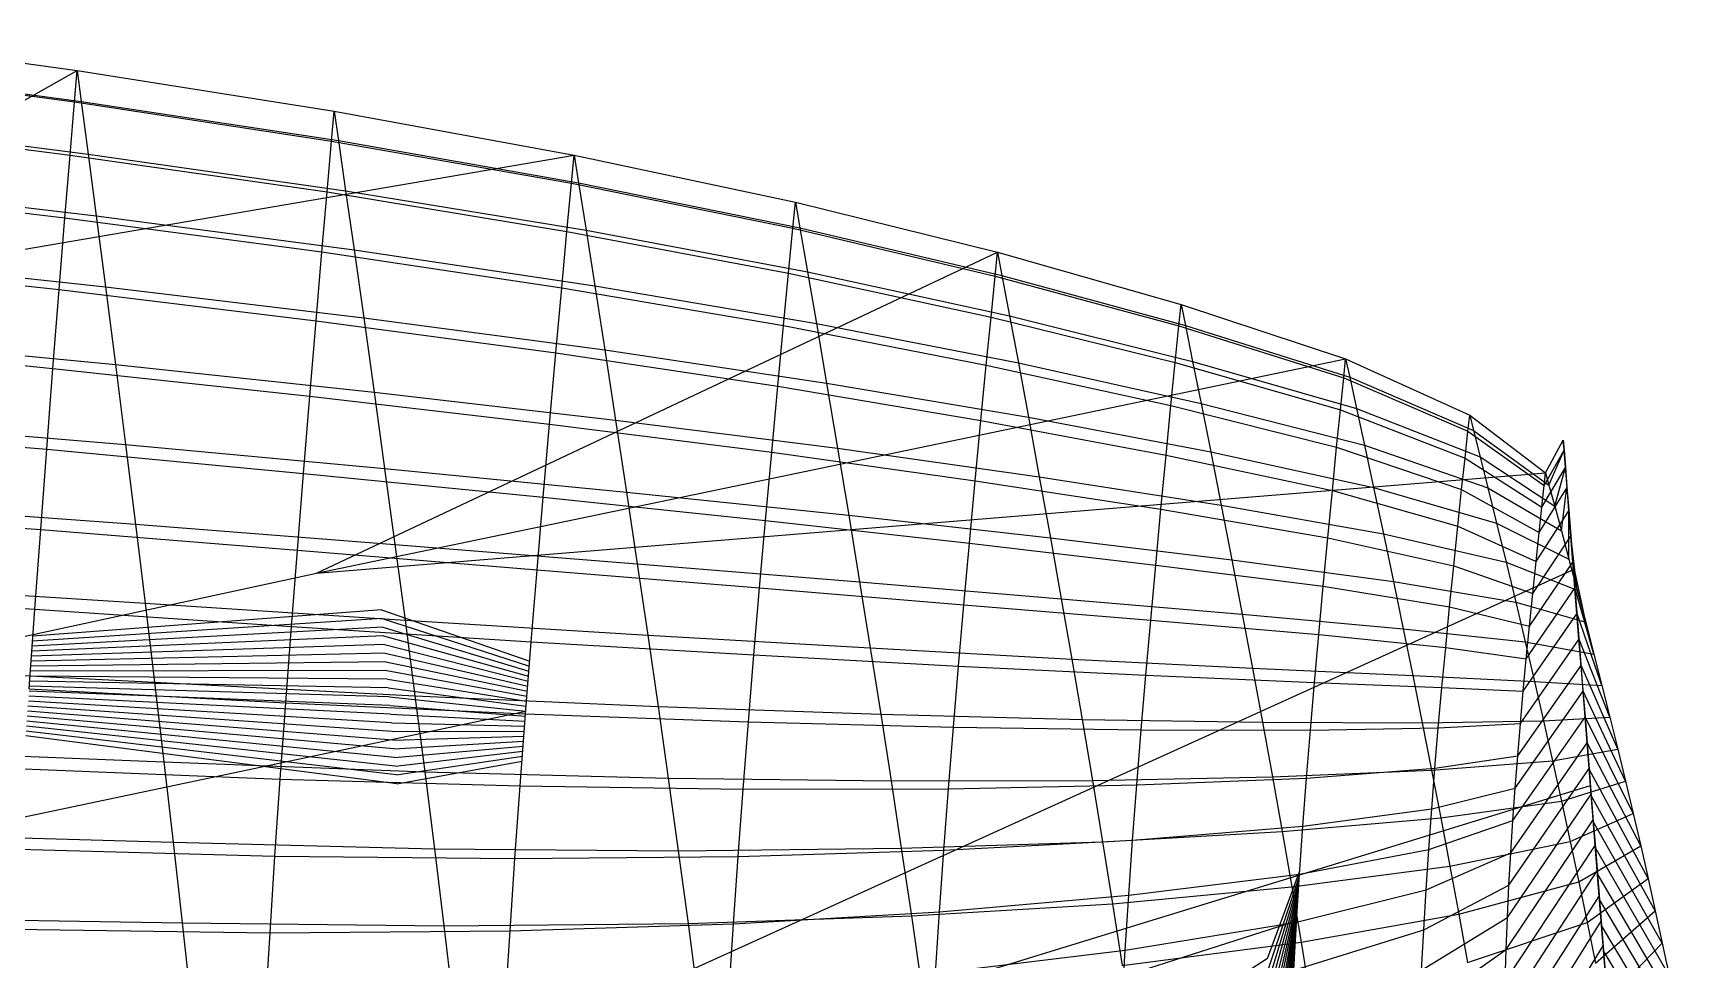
# Model space of a CAD drawing. Extents: x -483 to 483, y 0 to 271.
# Drawn here: x 346.6 to 479.9, y 178.3 to 252.7 of the extents above; entities that cross this region are included whole.
import ezdxf

# ---------------------------------------------------------------- set-up
doc = ezdxf.new("R2010")
doc.units = 0

msp = doc.modelspace()

# ---------------------------------------------------------------- linework, layer by layer
at = {"layer": 'default', "color": 5, "linetype": 'CONTINUOUS'}
for p, q in [((328.477, 252.695, 84.462), (350.14, 249.691, 98.437)), ((328.477, 252.695, 84.462), (350.14, 249.691, 98.437)), ((328.791, 250.125, 83.937), (350.469, 247.216, 97.941)), ((350.14, 249.691, 98.437), (350.469, 247.216, 97.941)), ((350.14, 249.691, 98.437), (370.76, 246.445, 113.209)), ((350.14, 249.691, 98.437), (370.76, 246.445, 113.209)), ((350.469, 247.216, 97.941), (351.025, 242.998, 97.104)), ((350.469, 247.216, 97.941), (371.103, 244.079, 112.747)), ((329.322, 245.744, 83.051), (351.025, 242.998, 97.104)), ((370.76, 246.445, 113.209), (371.103, 244.079, 112.747)), ((370.76, 246.445, 113.209), (390.002, 242.917, 128.908)), ((370.76, 246.445, 113.209), (390.002, 242.917, 128.908)), ((371.103, 244.079, 112.747), (371.683, 240.047, 111.967)), ((371.103, 244.079, 112.747), (390.359, 240.686, 128.489)), ((351.025, 242.998, 97.104), (351.673, 238.054, 96.129)), ((351.025, 242.998, 97.104), (371.683, 240.047, 111.967)), ((390.002, 242.917, 128.908), (390.359, 240.686, 128.489)), ((390.002, 242.917, 128.908), (407.755, 239.148, 145.442)), ((390.002, 242.917, 128.908), (407.755, 239.148, 145.442)), ((329.94, 240.609, 82.019), (351.673, 238.054, 96.129)), ((371.683, 240.047, 111.967), (372.359, 235.321, 111.058)), ((371.683, 240.047, 111.967), (390.961, 236.883, 127.78)), ((390.359, 240.686, 128.489), (390.961, 236.883, 127.78)), ((390.359, 240.686, 128.489), (408.117, 237.076, 145.069)), ((407.755, 239.148, 145.442), (408.117, 237.076, 145.069)), ((407.755, 239.148, 145.442), (423.968, 235.138, 162.57)), ((407.755, 239.148, 145.442), (423.968, 235.138, 162.57)), ((351.673, 238.054, 96.129), (352.411, 232.352, 95.018)), ((351.673, 238.054, 96.129), (372.359, 235.321, 111.058)), ((390.961, 236.883, 127.78), (391.664, 232.427, 126.954)), ((390.961, 236.883, 127.78), (408.729, 233.543, 144.438)), ((408.117, 237.076, 145.069), (408.729, 233.543, 144.438)), ((408.117, 237.076, 145.069), (424.327, 233.246, 162.245)), ((330.644, 234.687, 80.843), (352.411, 232.352, 95.018)), ((372.359, 235.321, 111.058), (373.129, 229.87, 110.022)), ((372.359, 235.321, 111.058), (391.664, 232.427, 126.954)), ((423.968, 235.138, 162.57), (424.327, 233.246, 162.245)), ((423.968, 235.138, 162.57), (438.693, 230.937, 180.081)), ((423.968, 235.138, 162.57), (438.693, 230.937, 180.081)), ((408.729, 233.543, 144.438), (409.443, 229.403, 143.703)), ((408.729, 233.543, 144.438), (424.934, 230.021, 161.697)), ((424.327, 233.246, 162.245), (424.934, 230.021, 161.697)), ((424.327, 233.246, 162.245), (439.038, 229.246, 179.805)), ((352.411, 232.352, 95.018), (353.211, 226.107, 93.814)), ((352.411, 232.352, 95.018), (373.129, 229.87, 110.022)), ((391.664, 232.427, 126.954), (392.464, 227.286, 126.013)), ((391.664, 232.427, 126.954), (409.443, 229.403, 143.703)), ((438.693, 230.937, 180.081), (439.038, 229.246, 179.805)), ((438.693, 230.937, 180.081), (451.891, 226.557, 197.715)), ((438.693, 230.937, 180.081), (451.891, 226.557, 197.715)), ((373.129, 229.87, 110.022), (373.963, 223.899, 108.899)), ((373.129, 229.87, 110.022), (392.464, 227.286, 126.013)), ((409.443, 229.403, 143.703), (410.256, 224.627, 142.865)), ((409.443, 229.403, 143.703), (425.641, 226.242, 161.058)), ((424.934, 230.021, 161.697), (425.641, 226.242, 161.058)), ((424.934, 230.021, 161.697), (439.62, 226.364, 179.339)), ((439.038, 229.246, 179.805), (439.62, 226.364, 179.339)), ((439.038, 229.246, 179.805), (452.216, 225.085, 197.494)), ((331.407, 228.2, 79.569), (353.211, 226.107, 93.814)), ((392.464, 227.286, 126.013), (393.332, 221.656, 124.993)), ((392.464, 227.286, 126.013), (410.256, 224.627, 142.865)), ((353.211, 226.107, 93.814), (354.023, 219.681, 92.592)), ((353.211, 226.107, 93.814), (373.963, 223.899, 108.899)), ((425.641, 226.242, 161.058), (426.447, 221.884, 160.33)), ((425.641, 226.242, 161.058), (440.299, 222.987, 178.795)), ((439.62, 226.364, 179.339), (440.299, 222.987, 178.795)), ((439.62, 226.364, 179.339), (452.764, 222.576, 197.119)), ((451.891, 226.557, 197.715), (452.216, 225.085, 197.494)), ((451.891, 226.557, 197.715), (461.842, 222.04, 215.874)), ((451.891, 226.557, 197.715), (461.842, 222.04, 215.874)), ((373.963, 223.899, 108.899), (374.81, 217.757, 107.76)), ((373.963, 223.899, 108.899), (393.332, 221.656, 124.993)), ((410.256, 224.627, 142.865), (411.137, 219.396, 141.957)), ((410.256, 224.627, 142.865), (426.447, 221.884, 160.33)), ((452.216, 225.085, 197.494), (452.764, 222.576, 197.119)), ((452.216, 225.085, 197.494), (462.154, 220.803, 215.745)), ((440.299, 222.987, 178.795), (441.073, 219.091, 178.174)), ((440.299, 222.987, 178.795), (453.403, 219.636, 196.682)), ((452.764, 222.576, 197.119), (453.403, 219.636, 196.682)), ((452.764, 222.576, 197.119), (462.682, 218.694, 215.525)), ((332.182, 221.527, 78.276), (354.023, 219.681, 92.592)), ((393.332, 221.656, 124.993), (394.212, 215.863, 123.958)), ((393.332, 221.656, 124.993), (411.137, 219.396, 141.957)), ((426.447, 221.884, 160.33), (427.321, 217.109, 159.54)), ((426.447, 221.884, 160.33), (441.073, 219.091, 178.174)), ((461.842, 222.04, 215.874), (462.154, 220.803, 215.745)), ((461.842, 222.04, 215.874), (467.928, 217.418, 234.815)), ((461.842, 222.04, 215.874), (467.928, 217.418, 234.815)), ((462.154, 220.803, 215.745), (462.682, 218.694, 215.525)), ((462.154, 220.803, 215.745), (468.2, 216.429, 234.761)), ((467.928, 217.418, 234.815), (469.347, 220.038, 253.759)), ((467.928, 217.418, 234.815), (469.347, 220.038, 253.759)), ((469.347, 220.038, 253.759), (469.411, 219.235, 253.758)), ((354.023, 219.681, 92.592), (354.816, 213.302, 91.398)), ((354.023, 219.681, 92.592), (374.81, 217.757, 107.76)), ((411.137, 219.396, 141.957), (412.032, 214.015, 141.035)), ((411.137, 219.396, 141.957), (427.321, 217.109, 159.54)), ((441.073, 219.091, 178.174), (441.912, 214.823, 177.502)), ((441.073, 219.091, 178.174), (454.132, 216.245, 196.183)), ((453.403, 219.636, 196.682), (454.132, 216.245, 196.183)), ((453.403, 219.636, 196.682), (463.297, 216.223, 215.27)), ((462.682, 218.694, 215.525), (463.297, 216.223, 215.27)), ((462.682, 218.694, 215.525), (468.659, 214.744, 234.671)), ((468.2, 216.429, 234.761), (469.411, 219.235, 253.758)), ((469.411, 219.235, 253.758), (469.518, 217.866, 253.757)), ((374.81, 217.757, 107.76), (375.638, 211.659, 106.646)), ((374.81, 217.757, 107.76), (394.212, 215.863, 123.958)), ((467.928, 217.418, 234.815), (468.2, 216.429, 234.761)), ((468.659, 214.744, 234.671), (469.518, 217.866, 253.757)), ((469.518, 217.866, 253.757), (469.645, 216.262, 253.755)), ((427.321, 217.109, 159.54), (428.209, 212.196, 158.738)), ((427.321, 217.109, 159.54), (441.912, 214.823, 177.502)), ((454.132, 216.245, 196.183), (454.923, 212.53, 195.643)), ((454.132, 216.245, 196.183), (463.999, 213.373, 214.978)), ((463.297, 216.223, 215.27), (463.999, 213.373, 214.978)), ((463.297, 216.223, 215.27), (469.195, 212.768, 234.565)), ((468.2, 216.429, 234.761), (468.659, 214.744, 234.671)), ((469.195, 212.768, 234.565), (469.645, 216.262, 253.755)), ((469.645, 216.262, 253.755), (469.79, 214.412, 253.753)), ((332.938, 214.902, 77.013), (354.816, 213.302, 91.398)), ((394.212, 215.863, 123.958), (395.073, 210.111, 122.946)), ((394.212, 215.863, 123.958), (412.032, 214.015, 141.035)), ((441.912, 214.823, 177.502), (442.765, 210.433, 176.818)), ((441.912, 214.823, 177.502), (454.923, 212.53, 195.643)), ((468.659, 214.744, 234.671), (469.195, 212.768, 234.565)), ((354.816, 213.302, 91.398), (355.59, 206.97, 90.233)), ((354.816, 213.302, 91.398), (375.638, 211.659, 106.646)), ((412.032, 214.015, 141.035), (412.907, 208.672, 140.133)), ((412.032, 214.015, 141.035), (428.209, 212.196, 158.738)), ((463.999, 213.373, 214.978), (464.76, 210.251, 214.661)), ((463.999, 213.373, 214.978), (469.806, 210.49, 234.445)), ((469.79, 214.412, 253.753), (469.95, 212.385, 253.751)), ((469.806, 210.49, 234.445), (469.79, 214.412, 253.753)), ((428.209, 212.196, 158.738), (429.077, 207.319, 157.953)), ((428.209, 212.196, 158.738), (442.765, 210.433, 176.818)), ((454.923, 212.53, 195.643), (455.727, 208.708, 195.093)), ((454.923, 212.53, 195.643), (464.76, 210.251, 214.661)), ((469.195, 212.768, 234.565), (469.806, 210.49, 234.445)), ((469.95, 212.385, 253.751), (470.114, 210.3, 253.749)), ((470.469, 207.994, 234.315), (469.95, 212.385, 253.751)), ((375.638, 211.659, 106.646), (376.445, 205.605, 105.559)), ((375.638, 211.659, 106.646), (395.073, 210.111, 122.946)), ((395.073, 210.111, 122.946), (395.914, 204.402, 121.957)), ((395.073, 210.111, 122.946), (412.907, 208.672, 140.133)), ((442.765, 210.433, 176.818), (443.599, 206.073, 176.15)), ((442.765, 210.433, 176.818), (455.727, 208.708, 195.093)), ((464.76, 210.251, 214.661), (465.535, 207.038, 214.339)), ((464.76, 210.251, 214.661), (470.469, 207.994, 234.315)), ((469.806, 210.49, 234.445), (470.469, 207.994, 234.315)), ((470.114, 210.3, 253.749), (470.277, 208.231, 253.746)), ((471.144, 205.426, 234.182), (470.114, 210.3, 253.749)), ((333.676, 208.325, 75.781), (355.59, 206.97, 90.233)), ((412.907, 208.672, 140.133), (413.762, 203.368, 139.252)), ((412.907, 208.672, 140.133), (429.077, 207.319, 157.953)), ((455.727, 208.708, 195.093), (456.513, 204.913, 194.556)), ((455.727, 208.708, 195.093), (465.535, 207.038, 214.339)), ((470.277, 208.231, 253.746), (470.438, 206.177, 253.744)), ((471.804, 202.876, 234.052), (470.277, 208.231, 253.746)), ((470.469, 207.994, 234.315), (471.144, 205.426, 234.182)), ((355.59, 206.97, 90.233), (356.353, 200.623, 89.086)), ((355.59, 206.97, 90.233), (376.445, 205.605, 105.559)), ((429.077, 207.319, 157.953), (429.925, 202.477, 157.187)), ((429.077, 207.319, 157.953), (443.599, 206.073, 176.15)), ((465.535, 207.038, 214.339), (466.292, 203.849, 214.025)), ((465.535, 207.038, 214.339), (471.144, 205.426, 234.182)), ((374.545, 206.439, 108.116), (386.451, 202.311, 133.084)), ((374.607, 205.741, 108.032), (386.419, 201.91, 133.121)), ((376.445, 205.605, 105.559), (377.241, 199.537, 104.488)), ((376.445, 205.605, 105.559), (395.914, 204.402, 121.957)), ((443.599, 206.073, 176.15), (444.414, 201.746, 175.497)), ((443.599, 206.073, 176.15), (456.513, 204.913, 194.556)), ((470.438, 206.177, 253.744), (470.6, 204.118, 253.742)), ((472.45, 200.344, 233.925), (470.438, 206.177, 253.744)), ((471.144, 205.426, 234.182), (471.804, 202.876, 234.052)), ((374.669, 205.043, 107.949), (386.387, 201.509, 133.158)), ((374.731, 204.345, 107.866), (386.356, 201.107, 133.196)), ((395.914, 204.402, 121.957), (396.742, 198.679, 120.983)), ((395.914, 204.402, 121.957), (413.762, 203.368, 139.252)), ((456.513, 204.913, 194.556), (457.282, 201.146, 194.03)), ((456.513, 204.913, 194.556), (466.292, 203.849, 214.025)), ((470.6, 204.118, 253.742), (470.763, 202.044, 253.74)), ((473.088, 197.806, 233.799), (470.6, 204.118, 253.742)), ((374.793, 203.647, 107.782), (386.324, 200.706, 133.233)), ((374.855, 202.948, 107.699), (386.292, 200.305, 133.27)), ((413.762, 203.368, 139.252), (414.604, 198.05, 138.384)), ((413.762, 203.368, 139.252), (429.925, 202.477, 157.187)), ((466.292, 203.849, 214.025), (467.033, 200.682, 213.716)), ((466.292, 203.849, 214.025), (471.804, 202.876, 234.052)), ((471.804, 202.876, 234.052), (472.45, 200.344, 233.925)), ((334.403, 201.733, 74.567), (356.353, 200.623, 89.086)), ((374.917, 202.25, 107.615), (386.26, 199.904, 133.308)), ((374.979, 201.552, 107.532), (386.228, 199.503, 133.345)), ((429.925, 202.477, 157.187), (430.762, 197.624, 156.431)), ((429.925, 202.477, 157.187), (444.414, 201.746, 175.497)), ((444.414, 201.746, 175.497), (445.218, 197.407, 174.852)), ((444.414, 201.746, 175.497), (457.282, 201.146, 194.03)), ((470.763, 202.044, 253.74), (470.928, 199.952, 253.738)), ((473.718, 195.25, 233.675), (470.763, 202.044, 253.74)), ((356.353, 200.623, 89.086), (357.104, 194.23, 87.955)), ((356.353, 200.623, 89.086), (377.241, 199.537, 104.488)), ((375.041, 200.854, 107.448), (386.197, 199.101, 133.383)), ((375.103, 200.156, 107.365), (386.165, 198.7, 133.42)), ((457.282, 201.146, 194.03), (458.04, 197.369, 193.511)), ((457.282, 201.146, 194.03), (467.033, 200.682, 213.716)), ((467.033, 200.682, 213.716), (467.765, 197.507, 213.412)), ((467.033, 200.682, 213.716), (472.45, 200.344, 233.925)), ((470.928, 199.952, 253.738), (471.093, 197.85, 253.735)), ((474.34, 192.67, 233.553), (470.928, 199.952, 253.738)), ((472.45, 200.344, 233.925), (473.088, 197.806, 233.799)), ((375.165, 199.458, 107.281), (386.133, 198.299, 133.457)), ((375.227, 198.76, 107.198), (386.102, 197.898, 133.494)), ((377.241, 199.537, 104.488), (378.026, 193.425, 103.433)), ((377.241, 199.537, 104.488), (396.742, 198.679, 120.983)), ((396.742, 198.679, 120.983), (397.558, 192.915, 120.024)), ((396.742, 198.679, 120.983), (414.604, 198.05, 138.384)), ((375.289, 198.061, 107.115), (386.072, 197.497, 133.53)), ((375.351, 197.363, 107.031), (386.041, 197.096, 133.566)), ((414.604, 198.05, 138.384), (415.435, 192.695, 137.528)), ((414.604, 198.05, 138.384), (430.762, 197.624, 156.431)), ((430.762, 197.624, 156.431), (431.587, 192.735, 155.686)), ((430.762, 197.624, 156.431), (445.218, 197.407, 174.852)), ((445.218, 197.407, 174.852), (446.011, 193.037, 174.216)), ((445.218, 197.407, 174.852), (458.04, 197.369, 193.511)), ((458.04, 197.369, 193.511), (467.765, 197.507, 213.412)), ((458.04, 197.369, 193.511), (458.789, 193.564, 192.999)), ((467.765, 197.507, 213.412), (473.088, 197.806, 233.799)), ((467.765, 197.507, 213.412), (468.488, 194.309, 213.112)), ((471.093, 197.85, 253.735), (471.259, 195.743, 253.733)), ((474.954, 190.077, 233.432), (471.093, 197.85, 253.735)), ((473.088, 197.806, 233.799), (473.718, 195.25, 233.675)), ((375.413, 196.665, 106.948), (386.011, 196.694, 133.601)), ((375.475, 195.967, 106.864), (385.98, 196.293, 133.637)), ((335.119, 195.093, 73.372), (357.104, 194.23, 87.955)), ((375.537, 195.269, 106.781), (385.95, 195.892, 133.673)), ((375.599, 194.571, 106.697), (385.919, 195.491, 133.709)), ((375.661, 193.873, 106.614), (385.889, 195.09, 133.745)), ((375.723, 193.174, 106.531), (385.858, 194.689, 133.781)), ((468.488, 194.309, 213.112), (473.718, 195.25, 233.675)), ((471.259, 195.743, 253.733), (471.425, 193.635, 253.731)), ((475.555, 187.476, 233.314), (471.259, 195.743, 253.733)), ((473.718, 195.25, 233.675), (474.34, 192.67, 233.553)), ((357.104, 194.23, 87.955), (357.842, 187.781, 86.844)), ((357.104, 194.23, 87.955), (378.026, 193.425, 103.433)), ((375.786, 192.476, 106.447), (385.828, 194.287, 133.816)), ((378.026, 193.425, 103.433), (378.797, 187.259, 102.395)), ((378.026, 193.425, 103.433), (397.558, 192.915, 120.024)), ((446.011, 193.037, 174.216), (458.789, 193.564, 192.999)), ((458.789, 193.564, 192.999), (468.488, 194.309, 213.112)), ((458.789, 193.564, 192.999), (459.528, 189.726, 192.495)), ((468.488, 194.309, 213.112), (469.2, 191.083, 212.816)), ((471.425, 193.635, 253.731), (471.591, 191.529, 253.729)), ((476.144, 184.874, 233.198), (471.425, 193.635, 253.731)), ((397.558, 192.915, 120.024), (398.361, 187.1, 119.079)), ((397.558, 192.915, 120.024), (415.435, 192.695, 137.528)), ((415.435, 192.695, 137.528), (431.587, 192.735, 155.686)), ((415.435, 192.695, 137.528), (416.252, 187.292, 136.686)), ((431.587, 192.735, 155.686), (446.011, 193.037, 174.216)), ((431.587, 192.735, 155.686), (432.399, 187.803, 154.952)), ((446.011, 193.037, 174.216), (446.793, 188.629, 173.59)), ((469.2, 191.083, 212.816), (474.34, 192.67, 233.553)), ((474.34, 192.67, 233.553), (474.954, 190.077, 233.432)), ((459.528, 189.726, 192.495), (469.2, 191.083, 212.816)), ((469.2, 191.083, 212.816), (469.903, 187.839, 212.524)), ((471.591, 191.529, 253.729), (471.756, 189.428, 253.726)), ((476.721, 182.275, 233.085), (471.591, 191.529, 253.729)), ((446.793, 188.629, 173.59), (459.528, 189.726, 192.495)), ((459.528, 189.726, 192.495), (460.255, 185.868, 191.997)), ((469.903, 187.839, 212.524), (474.954, 190.077, 233.432)), ((471.756, 189.428, 253.726), (471.921, 187.334, 253.724)), ((477.288, 179.681, 232.973), (471.756, 189.428, 253.726)), ((474.954, 190.077, 233.432), (475.555, 187.476, 233.314)), ((335.823, 188.395, 72.198), (357.842, 187.781, 86.844)), ((432.399, 187.803, 154.952), (446.793, 188.629, 173.59)), ((446.793, 188.629, 173.59), (447.563, 184.198, 172.973)), ((357.842, 187.781, 86.844), (358.567, 181.299, 85.752)), ((357.842, 187.781, 86.844), (378.797, 187.259, 102.395)), ((378.797, 187.259, 102.395), (379.555, 181.063, 101.376)), ((378.797, 187.259, 102.395), (398.361, 187.1, 119.079)), ((398.361, 187.1, 119.079), (416.252, 187.292, 136.686)), ((398.361, 187.1, 119.079), (399.151, 181.255, 118.151)), ((416.252, 187.292, 136.686), (432.399, 187.803, 154.952)), ((416.252, 187.292, 136.686), (417.057, 181.862, 135.857)), ((432.399, 187.803, 154.952), (433.198, 182.846, 154.229)), ((460.255, 185.868, 191.997), (469.903, 187.839, 212.524)), ((469.903, 187.839, 212.524), (470.59, 184.587, 212.238)), ((470.59, 184.587, 212.238), (475.555, 187.476, 233.314)), ((471.921, 187.334, 253.724), (472.085, 185.248, 253.722)), ((477.84, 177.094, 232.864), (471.921, 187.334, 253.724)), ((475.555, 187.476, 233.314), (476.144, 184.874, 233.198)), ((445.635, 178.44, 174.518), (448.219, 185.478, 200.226)), ((447.563, 184.198, 172.973), (460.255, 185.868, 191.997)), ((460.255, 185.868, 191.997), (460.966, 181.999, 191.511)), ((472.085, 185.248, 253.722), (472.249, 183.172, 253.72)), ((478.379, 174.517, 232.758), (472.085, 185.248, 253.722)), ((433.198, 182.846, 154.229), (447.563, 184.198, 172.973)), ((445.724, 177.694, 174.447), (448.192, 185.076, 200.245)), ((445.812, 176.947, 174.376), (448.166, 184.675, 200.262)), ((445.901, 176.201, 174.305), (448.141, 184.273, 200.28)), ((447.563, 184.198, 172.973), (448.315, 179.754, 172.37)), ((460.966, 181.999, 191.511), (470.59, 184.587, 212.238)), ((470.59, 184.587, 212.238), (471.264, 181.332, 211.958)), ((471.264, 181.332, 211.958), (476.144, 184.874, 233.198)), ((476.144, 184.874, 233.198), (476.721, 182.275, 233.085)), ((417.057, 181.862, 135.857), (433.198, 182.846, 154.229)), ((433.198, 182.846, 154.229), (433.979, 177.874, 153.524)), ((445.99, 175.454, 174.234), (448.115, 183.872, 200.297)), ((446.078, 174.708, 174.163), (448.089, 183.47, 200.315)), ((446.167, 173.962, 174.092), (448.064, 183.068, 200.332)), ((446.255, 173.215, 174.021), (448.038, 182.667, 200.35)), ((472.249, 183.172, 253.72), (472.411, 181.108, 253.718)), ((478.903, 171.951, 232.655), (472.249, 183.172, 253.72)), ((336.514, 181.664, 71.044), (358.567, 181.299, 85.752)), ((358.567, 181.299, 85.752), (359.275, 174.8, 84.688)), ((358.567, 181.299, 85.752), (379.555, 181.063, 101.376)), ((379.555, 181.063, 101.376), (399.151, 181.255, 118.151)), ((399.151, 181.255, 118.151), (417.057, 181.862, 135.857)), ((399.151, 181.255, 118.151), (399.921, 175.395, 117.245)), ((417.057, 181.862, 135.857), (417.842, 176.417, 135.048)), ((446.344, 172.469, 173.95), (448.013, 182.265, 200.367)), ((446.433, 171.722, 173.879), (447.987, 181.863, 200.385)), ((446.521, 170.976, 173.808), (447.962, 181.462, 200.402)), ((448.315, 179.754, 172.37), (460.966, 181.999, 191.511)), ((460.966, 181.999, 191.511), (461.663, 178.127, 191.035)), ((461.663, 178.127, 191.035), (471.264, 181.332, 211.958)), ((471.264, 181.332, 211.958), (471.924, 178.082, 211.684)), ((471.924, 178.082, 211.684), (476.721, 182.275, 233.085)), ((476.721, 182.275, 233.085), (477.288, 179.681, 232.973)), ((379.555, 181.063, 101.376), (380.294, 174.849, 100.381)), ((446.61, 170.23, 173.737), (447.938, 181.06, 200.418)), ((446.698, 169.483, 173.666), (447.915, 180.659, 200.434)), ((446.787, 168.737, 173.595), (447.892, 180.257, 200.45)), ((472.411, 181.108, 253.718), (472.572, 179.062, 253.715)), ((479.409, 169.399, 232.556), (472.411, 181.108, 253.718)), ((433.979, 177.874, 153.524), (448.315, 179.754, 172.37)), ((446.876, 167.99, 173.524), (447.869, 179.856, 200.466)), ((446.964, 167.244, 173.453), (447.846, 179.454, 200.481)), ((447.053, 166.498, 173.382), (447.823, 179.053, 200.497)), ((447.141, 165.751, 173.311), (447.8, 178.651, 200.513)), ((448.315, 179.754, 172.37), (449.052, 175.308, 171.779)), ((472.571, 174.838, 211.415), (477.288, 179.681, 232.973)), ((472.572, 179.062, 253.715), (472.731, 177.039, 253.713)), ((479.894, 166.87, 232.46), (472.572, 179.062, 253.715)), ((477.288, 179.681, 232.973), (477.84, 177.094, 232.864))]:
    msp.add_line(p, q, dxfattribs=at)
at = {"layer": 'default', "color": 30, "linetype": 'CONTINUOUS'}
for p, q in [((315.352, 230.134, 173.023), (350.14, 249.691, 98.437)), ((315.352, 230.134, 173.023), (390.002, 242.917, 128.908)), ((369.351, 209.379, 259.193), (423.968, 235.138, 162.57)), ((369.351, 209.379, 259.193), (451.891, 226.557, 197.715)), ((369.351, 209.379, 259.193), (467.928, 217.418, 234.815)), ((144.868, 160.838, 432.962), (369.351, 209.379, 259.193))]:
    msp.add_line(p, q, dxfattribs=at)
at = {"layer": 'default', "color": 3, "linetype": 'CONTINUOUS'}
for p, q in [((328.272, 250.093, 84.804), (349.931, 247.183, 98.752)), ((349.931, 247.183, 98.752), (350.14, 249.691, 98.437)), ((349.578, 242.907, 99.282), (349.931, 247.183, 98.752)), ((349.931, 247.183, 98.752), (370.548, 244.045, 113.494)), ((327.927, 245.656, 85.38), (349.578, 242.907, 99.282)), ((370.548, 244.045, 113.494), (370.76, 246.445, 113.209)), ((370.191, 239.954, 113.974), (370.548, 244.045, 113.494)), ((370.548, 244.045, 113.494), (389.79, 240.651, 129.158)), ((349.17, 237.894, 99.897), (349.578, 242.907, 99.282)), ((349.578, 242.907, 99.282), (370.191, 239.954, 113.974)), ((389.79, 240.651, 129.158), (390.002, 242.917, 128.908)), ((327.527, 240.454, 86.048), (349.17, 237.894, 99.897)), ((369.778, 235.156, 114.531), (370.191, 239.954, 113.974)), ((370.191, 239.954, 113.974), (389.433, 236.788, 129.578)), ((389.433, 236.788, 129.578), (389.79, 240.651, 129.158)), ((389.79, 240.651, 129.158), (407.549, 237.04, 145.655)), ((407.549, 237.04, 145.655), (407.755, 239.148, 145.442)), ((348.707, 232.118, 100.593), (349.17, 237.894, 99.897)), ((349.17, 237.894, 99.897), (369.778, 235.156, 114.531)), ((389.018, 232.257, 130.065), (389.433, 236.788, 129.578)), ((389.433, 236.788, 129.578), (407.201, 233.445, 146.013)), ((407.201, 233.445, 146.013), (407.549, 237.04, 145.655)), ((407.549, 237.04, 145.655), (423.774, 233.21, 162.745)), ((369.31, 229.629, 115.16), (369.778, 235.156, 114.531)), ((369.778, 235.156, 114.531), (389.018, 232.257, 130.065)), ((423.774, 233.21, 162.745), (423.968, 235.138, 162.57)), ((327.074, 234.46, 86.804), (348.707, 232.118, 100.593)), ((406.799, 229.23, 146.428), (407.201, 233.445, 146.013)), ((407.201, 233.445, 146.013), (423.447, 229.923, 163.041)), ((348.209, 225.801, 101.343), (348.707, 232.118, 100.593)), ((348.707, 232.118, 100.593), (369.31, 229.629, 115.16)), ((388.55, 227.038, 130.615), (389.018, 232.257, 130.065)), ((389.018, 232.257, 130.065), (406.799, 229.23, 146.428)), ((423.447, 229.923, 163.041), (423.774, 233.21, 162.745)), ((423.774, 233.21, 162.745), (438.517, 229.21, 180.223)), ((438.517, 229.21, 180.223), (438.693, 230.937, 180.081)), ((368.806, 223.584, 115.838), (369.31, 229.629, 115.16)), ((369.31, 229.629, 115.16), (388.55, 227.038, 130.615)), ((406.344, 224.375, 146.896), (406.799, 229.23, 146.428)), ((406.799, 229.23, 146.428), (423.067, 226.069, 163.383)), ((423.067, 226.069, 163.383), (423.447, 229.923, 163.041)), ((423.447, 229.923, 163.041), (438.221, 226.267, 180.46)), ((326.586, 227.906, 87.619), (348.209, 225.801, 101.343)), ((438.221, 226.267, 180.46), (438.517, 229.21, 180.223)), ((438.517, 229.21, 180.223), (451.736, 225.051, 197.822)), ((388.046, 221.331, 131.208), (388.55, 227.038, 130.615)), ((388.55, 227.038, 130.615), (406.344, 224.375, 146.896)), ((347.707, 219.305, 102.098), (348.209, 225.801, 101.343)), ((348.209, 225.801, 101.343), (368.806, 223.584, 115.838)), ((422.64, 221.63, 163.77), (423.067, 226.069, 163.383)), ((423.067, 226.069, 163.383), (437.877, 222.816, 180.735)), ((437.877, 222.816, 180.735), (438.221, 226.267, 180.46)), ((438.221, 226.267, 180.46), (451.474, 222.484, 198.001)), ((451.736, 225.051, 197.822), (451.891, 226.557, 197.715)), ((405.854, 219.065, 147.401), (406.344, 224.375, 146.896)), ((406.344, 224.375, 146.896), (422.64, 221.63, 163.77)), ((451.474, 222.484, 198.001), (451.736, 225.051, 197.822)), ((451.736, 225.051, 197.822), (461.702, 220.771, 215.932)), ((368.298, 217.367, 116.521), (368.806, 223.584, 115.838)), ((368.806, 223.584, 115.838), (388.046, 221.331, 131.208)), ((437.49, 218.841, 181.046), (437.877, 222.816, 180.735)), ((437.877, 222.816, 180.735), (451.171, 219.473, 198.208)), ((387.538, 215.461, 131.805), (388.046, 221.331, 131.208)), ((388.046, 221.331, 131.208), (405.854, 219.065, 147.401)), ((422.179, 216.774, 164.186), (422.64, 221.63, 163.77)), ((422.64, 221.63, 163.77), (437.49, 218.841, 181.046)), ((451.171, 219.473, 198.208), (451.474, 222.484, 198.001)), ((451.474, 222.484, 198.001), (461.467, 218.608, 216.03)), ((461.702, 220.771, 215.932), (461.842, 222.04, 215.874)), ((326.094, 221.164, 88.44), (347.707, 219.305, 102.098)), ((461.467, 218.608, 216.03), (461.702, 220.771, 215.932)), ((461.702, 220.771, 215.932), (467.816, 216.401, 234.837)), ((469.411, 219.229, 253.758), (469.347, 220.038, 253.759)), ((347.222, 212.862, 102.829), (347.707, 219.305, 102.098)), ((347.707, 219.305, 102.098), (368.298, 217.367, 116.521)), ((405.362, 213.603, 147.908), (405.854, 219.065, 147.401)), ((405.854, 219.065, 147.401), (422.179, 216.774, 164.186)), ((437.074, 214.493, 181.379), (437.49, 218.841, 181.046)), ((437.49, 218.841, 181.046), (450.83, 216.005, 198.441)), ((450.83, 216.005, 198.441), (451.171, 219.473, 198.208)), ((451.171, 219.473, 198.208), (461.196, 216.072, 216.143)), ((461.196, 216.072, 216.143), (461.467, 218.608, 216.03)), ((461.467, 218.608, 216.03), (467.626, 214.668, 234.874)), ((467.816, 216.401, 234.837), (469.411, 219.229, 253.758)), ((469.52, 217.851, 253.757), (469.411, 219.229, 253.758)), ((367.808, 211.202, 117.181), (368.298, 217.367, 116.521)), ((368.298, 217.367, 116.521), (387.538, 215.461, 131.805)), ((467.626, 214.668, 234.874), (469.52, 217.851, 253.757)), ((467.816, 216.401, 234.837), (467.928, 217.418, 234.815)), ((469.647, 216.234, 253.755), (469.52, 217.851, 253.757)), ((421.716, 211.781, 164.604), (422.179, 216.774, 164.186)), ((422.179, 216.774, 164.186), (437.074, 214.493, 181.379)), ((450.463, 212.213, 198.692), (450.83, 216.005, 198.441)), ((450.83, 216.005, 198.441), (460.89, 213.151, 216.27)), ((460.89, 213.151, 216.27), (461.196, 216.072, 216.143)), ((461.196, 216.072, 216.143), (467.408, 212.636, 234.917)), ((467.408, 212.636, 234.917), (469.647, 216.234, 253.755)), ((467.626, 214.668, 234.874), (467.816, 216.401, 234.837)), ((469.793, 214.372, 253.753), (469.647, 216.234, 253.755)), ((387.048, 209.639, 132.381), (387.538, 215.461, 131.805)), ((387.538, 215.461, 131.805), (405.362, 213.603, 147.908)), ((467.408, 212.636, 234.917), (467.626, 214.668, 234.874)), ((325.618, 214.479, 89.235), (347.222, 212.862, 102.829)), ((404.887, 208.187, 148.398), (405.362, 213.603, 147.908)), ((405.362, 213.603, 147.908), (421.716, 211.781, 164.604)), ((436.656, 210.022, 181.714), (437.074, 214.493, 181.379)), ((437.074, 214.493, 181.379), (450.463, 212.213, 198.692)), ((467.162, 210.296, 234.965), (469.793, 214.372, 253.753)), ((469.954, 212.335, 253.751), (469.793, 214.372, 253.753)), ((346.752, 206.47, 103.536), (347.222, 212.862, 102.829)), ((347.222, 212.862, 102.829), (367.808, 211.202, 117.181)), ((450.095, 208.313, 198.944), (450.463, 212.213, 198.692)), ((450.463, 212.213, 198.692), (460.562, 209.957, 216.406)), ((460.562, 209.957, 216.406), (460.89, 213.151, 216.27)), ((460.89, 213.151, 216.27), (467.162, 210.296, 234.965)), ((466.899, 207.736, 235.017), (469.954, 212.335, 253.751)), ((467.162, 210.296, 234.965), (467.408, 212.636, 234.917)), ((470.119, 210.24, 253.748), (469.954, 212.335, 253.751)), ((367.333, 205.085, 117.82), (367.808, 211.202, 117.181)), ((367.808, 211.202, 117.181), (387.048, 209.639, 132.381)), ((421.27, 206.829, 165.007), (421.716, 211.781, 164.604)), ((421.716, 211.781, 164.604), (436.656, 210.022, 181.714)), ((386.574, 203.863, 132.939), (387.048, 209.639, 132.381)), ((387.048, 209.639, 132.381), (404.887, 208.187, 148.398)), ((436.253, 205.588, 182.037), (436.656, 210.022, 181.714)), ((436.656, 210.022, 181.714), (450.095, 208.313, 198.944)), ((460.233, 206.672, 216.543), (460.562, 209.957, 216.406)), ((460.562, 209.957, 216.406), (466.899, 207.736, 235.017)), ((466.635, 205.104, 235.069), (470.119, 210.24, 253.748)), ((466.899, 207.736, 235.017), (467.162, 210.296, 234.965)), ((470.282, 208.162, 253.746), (470.119, 210.24, 253.748)), ((404.428, 202.814, 148.871), (404.887, 208.187, 148.398)), ((404.887, 208.187, 148.398), (421.27, 206.829, 165.007)), ((449.741, 204.445, 199.186), (450.095, 208.313, 198.944)), ((450.095, 208.313, 198.944), (460.233, 206.672, 216.543)), ((466.383, 202.494, 235.119), (470.282, 208.162, 253.746)), ((470.444, 206.1, 253.744), (470.282, 208.162, 253.746)), ((325.157, 207.845, 90.004), (346.752, 206.47, 103.536)), ((420.84, 201.916, 165.397), (421.27, 206.829, 165.007)), ((421.27, 206.829, 165.007), (436.253, 205.588, 182.037)), ((459.918, 203.414, 216.674), (460.233, 206.672, 216.543)), ((460.233, 206.672, 216.543), (466.635, 205.104, 235.069)), ((466.635, 205.104, 235.069), (466.899, 207.736, 235.017)), ((346.298, 200.079, 104.219), (346.752, 206.47, 103.536)), ((346.752, 206.47, 103.536), (367.333, 205.085, 117.82)), ((435.865, 201.189, 182.348), (436.253, 205.588, 182.037)), ((436.253, 205.588, 182.037), (449.741, 204.445, 199.186)), ((466.14, 199.904, 235.166), (470.444, 206.1, 253.744)), ((470.607, 204.039, 253.742), (470.444, 206.1, 253.744)), ((366.875, 198.97, 118.437), (367.333, 205.085, 117.82)), ((367.333, 205.085, 117.82), (386.574, 203.863, 132.939)), ((449.4, 200.608, 199.418), (449.741, 204.445, 199.186)), ((449.741, 204.445, 199.186), (459.918, 203.414, 216.674)), ((465.91, 197.316, 235.212), (470.607, 204.039, 253.742)), ((466.383, 202.494, 235.119), (466.635, 205.104, 235.069)), ((470.769, 201.969, 253.74), (470.607, 204.039, 253.742)), ((386.117, 198.09, 133.477), (386.574, 203.863, 132.939)), ((386.574, 203.863, 132.939), (404.428, 202.814, 148.871)), ((403.985, 197.442, 149.327), (404.428, 202.814, 148.871)), ((404.428, 202.814, 148.871), (420.84, 201.916, 165.397)), ((459.615, 200.182, 216.8), (459.918, 203.414, 216.674)), ((459.918, 203.414, 216.674), (466.383, 202.494, 235.119)), ((420.425, 197.005, 165.771), (420.84, 201.916, 165.397)), ((420.84, 201.916, 165.397), (435.865, 201.189, 182.348)), ((465.691, 194.717, 235.255), (470.769, 201.969, 253.74)), ((466.14, 199.904, 235.166), (466.383, 202.494, 235.119)), ((470.933, 199.892, 253.738), (470.769, 201.969, 253.74)), ((346.298, 200.079, 104.219), (366.875, 198.97, 118.437)), ((435.492, 196.792, 182.647), (435.865, 201.189, 182.348)), ((435.865, 201.189, 182.348), (449.4, 200.608, 199.418)), ((449.074, 196.773, 199.642), (449.4, 200.608, 199.418)), ((449.4, 200.608, 199.418), (459.615, 200.182, 216.8)), ((459.325, 196.952, 216.921), (459.615, 200.182, 216.8)), ((459.615, 200.182, 216.8), (466.14, 199.904, 235.166)), ((366.433, 192.829, 119.031), (366.875, 198.97, 118.437)), ((366.875, 198.97, 118.437), (386.117, 198.09, 133.477)), ((465.488, 192.112, 235.295), (470.933, 199.892, 253.738)), ((465.91, 197.316, 235.212), (466.14, 199.904, 235.166)), ((471.096, 197.817, 253.735), (470.933, 199.892, 253.738)), ((385.676, 192.291, 133.995), (386.117, 198.09, 133.477)), ((386.117, 198.09, 133.477), (403.985, 197.442, 149.327)), ((403.56, 192.048, 149.765), (403.985, 197.442, 149.327)), ((403.985, 197.442, 149.327), (420.425, 197.005, 165.771)), ((459.325, 196.952, 216.921), (465.91, 197.316, 235.212)), ((465.302, 189.509, 235.331), (471.096, 197.817, 253.735)), ((465.691, 194.717, 235.255), (465.91, 197.316, 235.212)), ((471.259, 195.748, 253.733), (471.096, 197.817, 253.735)), ((420.027, 192.074, 166.13), (420.425, 197.005, 165.771)), ((420.425, 197.005, 165.771), (435.492, 196.792, 182.647)), ((435.135, 192.376, 182.933), (435.492, 196.792, 182.647)), ((435.492, 196.792, 182.647), (449.074, 196.773, 199.642)), ((448.762, 192.921, 199.855), (449.074, 196.773, 199.642)), ((449.074, 196.773, 199.642), (459.325, 196.952, 216.921)), ((459.049, 193.708, 217.035), (459.325, 196.952, 216.921)), ((459.049, 193.708, 217.035), (465.691, 194.717, 235.255)), ((465.137, 186.914, 235.364), (471.259, 195.748, 253.733)), ((465.488, 192.112, 235.295), (465.691, 194.717, 235.255)), ((471.421, 193.685, 253.731), (471.259, 195.748, 253.733)), ((345.86, 193.662, 104.879), (366.433, 192.829, 119.031)), ((448.762, 192.921, 199.855), (459.049, 193.708, 217.035)), ((458.792, 190.456, 217.142), (459.049, 193.708, 217.035)), ((464.991, 184.328, 235.392), (471.421, 193.685, 253.731)), ((471.583, 191.628, 253.729), (471.421, 193.685, 253.731)), ((366.014, 186.671, 119.594), (366.433, 192.829, 119.031)), ((366.433, 192.829, 119.031), (385.676, 192.291, 133.995)), ((385.26, 186.477, 134.484), (385.676, 192.291, 133.995)), ((385.676, 192.291, 133.995), (403.56, 192.048, 149.765)), ((403.158, 186.639, 150.179), (403.56, 192.048, 149.765)), ((403.56, 192.048, 149.765), (420.027, 192.074, 166.13)), ((419.653, 187.129, 166.469), (420.027, 192.074, 166.13)), ((420.027, 192.074, 166.13), (435.135, 192.376, 182.933)), ((434.8, 187.949, 183.202), (435.135, 192.376, 182.933)), ((435.135, 192.376, 182.933), (448.762, 192.921, 199.855)), ((448.47, 189.06, 200.054), (448.762, 192.921, 199.855)), ((458.792, 190.456, 217.142), (465.488, 192.112, 235.295)), ((465.302, 189.509, 235.331), (465.488, 192.112, 235.295)), ((464.867, 181.751, 235.417), (471.583, 191.628, 253.729)), ((471.745, 189.573, 253.727), (471.583, 191.628, 253.729)), ((448.47, 189.06, 200.054), (458.792, 190.456, 217.142)), ((458.555, 187.206, 217.241), (458.792, 190.456, 217.142)), ((458.555, 187.206, 217.241), (465.302, 189.509, 235.331)), ((464.766, 179.178, 235.437), (471.745, 189.573, 253.727)), ((465.137, 186.914, 235.364), (465.302, 189.509, 235.331)), ((471.906, 187.521, 253.724), (471.745, 189.573, 253.727)), ((419.653, 187.129, 166.469), (434.8, 187.949, 183.202)), ((434.488, 183.525, 183.452), (434.8, 187.949, 183.202)), ((434.8, 187.949, 183.202), (448.47, 189.06, 200.054)), ((448.2, 185.202, 200.239), (448.47, 189.06, 200.054)), ((345.444, 187.226, 105.504), (366.014, 186.671, 119.594)), ((365.62, 180.517, 120.125), (366.014, 186.671, 119.594)), ((366.014, 186.671, 119.594), (385.26, 186.477, 134.484)), ((385.26, 186.477, 134.484), (403.158, 186.639, 150.179)), ((402.782, 181.234, 150.567), (403.158, 186.639, 150.179)), ((403.158, 186.639, 150.179), (419.653, 187.129, 166.469)), ((419.303, 182.188, 166.785), (419.653, 187.129, 166.469)), ((448.2, 185.202, 200.239), (458.555, 187.206, 217.241)), ((458.342, 183.967, 217.329), (458.555, 187.206, 217.241)), ((458.342, 183.967, 217.329), (465.137, 186.914, 235.364)), ((464.688, 176.61, 235.452), (471.906, 187.521, 253.724)), ((464.991, 184.328, 235.392), (465.137, 186.914, 235.364)), ((472.067, 185.478, 253.722), (471.906, 187.521, 253.724)), ((384.868, 180.667, 134.945), (385.26, 186.477, 134.484)), ((464.632, 174.054, 235.463), (472.067, 185.478, 253.722)), ((472.227, 183.45, 253.72), (472.067, 185.478, 253.722)), ((434.488, 183.525, 183.452), (448.2, 185.202, 200.239)), ((447.955, 181.355, 200.407), (448.2, 185.202, 200.239)), ((447.955, 181.355, 200.407), (458.342, 183.967, 217.329)), ((458.152, 180.74, 217.408), (464.991, 184.328, 235.392)), ((458.152, 180.74, 217.408), (458.342, 183.967, 217.329)), ((464.867, 181.751, 235.417), (464.991, 184.328, 235.392)), ((419.303, 182.188, 166.785), (434.488, 183.525, 183.452)), ((434.203, 179.114, 183.68), (434.488, 183.525, 183.452)), ((464.602, 171.518, 235.469), (472.227, 183.45, 253.72)), ((472.385, 181.443, 253.718), (472.227, 183.45, 253.72)), ((402.782, 181.234, 150.567), (419.303, 182.188, 166.785)), ((418.982, 177.261, 167.075), (419.303, 182.188, 166.785)), ((434.203, 179.114, 183.68), (447.955, 181.355, 200.407)), ((447.735, 177.522, 200.557), (447.955, 181.355, 200.407)), ((457.988, 177.522, 217.476), (464.867, 181.751, 235.417)), ((464.598, 169.01, 235.47), (472.385, 181.443, 253.718)), ((464.766, 179.178, 235.437), (464.867, 181.751, 235.417)), ((472.541, 179.454, 253.716), (472.385, 181.443, 253.718)), ((345.052, 180.794, 106.094), (365.62, 180.517, 120.125)), ((365.256, 174.38, 120.615), (365.62, 180.517, 120.125)), ((365.62, 180.517, 120.125), (384.868, 180.667, 134.945)), ((384.507, 174.873, 135.369), (384.868, 180.667, 134.945)), ((384.868, 180.667, 134.945), (402.782, 181.234, 150.567)), ((402.435, 175.845, 150.924), (402.782, 181.234, 150.567)), ((447.735, 177.522, 200.557), (458.152, 180.74, 217.408)), ((457.988, 177.522, 217.476), (458.152, 180.74, 217.408)), ((418.982, 177.261, 167.075), (434.203, 179.114, 183.68)), ((433.946, 174.719, 183.886), (434.203, 179.114, 183.68)), ((457.85, 174.309, 217.533), (464.766, 179.178, 235.437)), ((464.622, 166.526, 235.465), (472.541, 179.454, 253.716)), ((464.688, 176.61, 235.452), (464.766, 179.178, 235.437)), ((472.697, 177.475, 253.714), (472.541, 179.454, 253.716))]:
    msp.add_line(p, q, dxfattribs=at)
at = {"layer": 'default', "color": 8, "linetype": 'CONTINUOUS'}
for p, q in [((348.925, 154.656, 382.105), (470.165, 209.652, 253.748)), ((287.345, 177.49, 194.645), (386.133, 198.299, 133.457)), ((348.925, 154.656, 382.105), (471.527, 192.343, 253.73)), ((365.429, 155.105, 255.772), (447.962, 181.462, 200.402))]:
    msp.add_line(p, q, dxfattribs=at)
at = {"layer": 'default', "color": 1, "linetype": 'CONTINUOUS'}
for p, q in [((374.607, 205.741, 108.032), (346.571, 203.919, 103.809)), ((374.545, 206.439, 108.116), (346.599, 204.32, 103.766)), ((374.731, 204.345, 107.866), (346.514, 203.117, 103.894)), ((374.669, 205.043, 107.949), (346.542, 203.518, 103.852)), ((374.855, 202.948, 107.699), (346.457, 202.316, 103.98)), ((374.793, 203.647, 107.782), (346.485, 202.717, 103.937)), ((374.979, 201.552, 107.532), (346.4, 201.514, 104.066)), ((374.917, 202.25, 107.615), (346.428, 201.915, 104.023)), ((375.227, 198.76, 107.198), (346.286, 199.91, 104.237)), ((375.165, 199.458, 107.281), (346.314, 200.311, 104.195)), ((375.103, 200.156, 107.365), (346.343, 200.712, 104.152)), ((375.041, 200.854, 107.448), (346.371, 201.113, 104.109)), ((375.413, 196.665, 106.948), (346.204, 198.708, 104.36)), ((375.351, 197.363, 107.031), (346.232, 199.109, 104.319)), ((375.289, 198.061, 107.115), (346.259, 199.509, 104.278)), ((375.599, 194.571, 106.697), (346.122, 197.505, 104.484)), ((375.537, 195.269, 106.781), (346.15, 197.906, 104.443)), ((375.475, 195.967, 106.864), (346.177, 198.307, 104.402)), ((375.786, 192.476, 106.447), (346.04, 196.302, 104.607)), ((375.723, 193.174, 106.531), (346.067, 196.703, 104.566)), ((375.661, 193.873, 106.614), (346.095, 197.104, 104.525)), ((445.635, 178.44, 174.518), (418.133, 160.817, 167.842))]:
    msp.add_line(p, q, dxfattribs=at)

doc.saveas('drawing.dxf')
